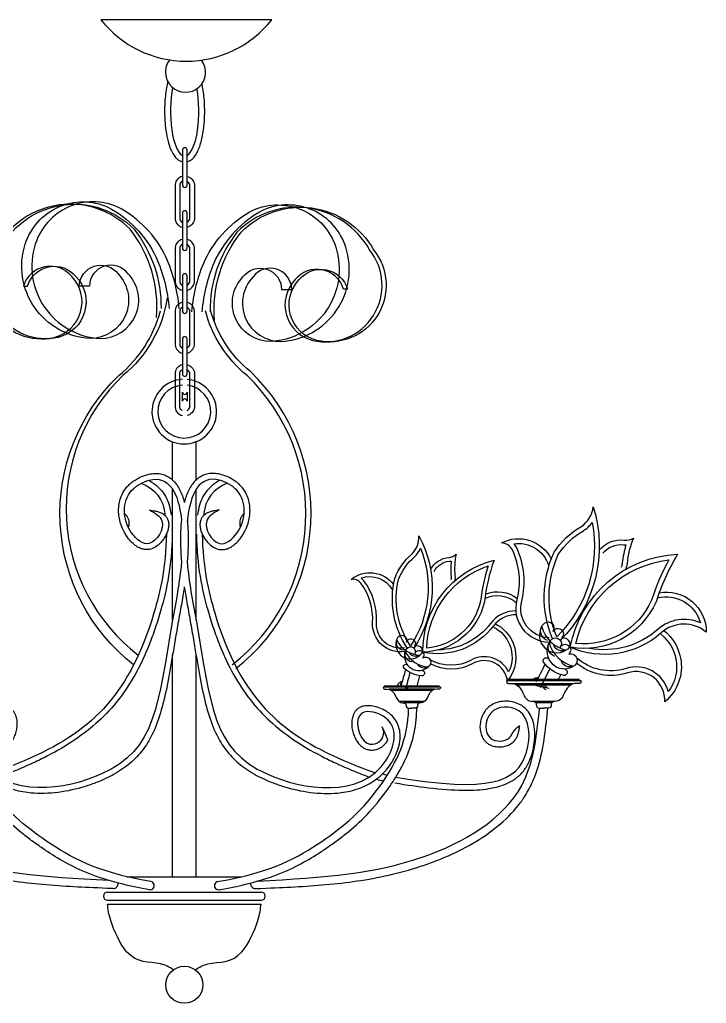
# Model space of a CAD drawing. Extents: x -59671 to -58757, y -37095 to -36234.
# Drawn here: x -59358 to -58757, y -37095 to -36234 of the extents above; entities that cross this region are included whole.
import ezdxf

# ---------------------------------------------------------------- set-up
doc = ezdxf.new("R2010")
doc.units = 0
doc.header["$MEASUREMENT"] = 0
for name, color, linetype in [('3', 3, 'CONTINUOUS'), ('4', 4, 'CONTINUOUS'), ('7', 7, 'CONTINUOUS')]:
    doc.layers.add(name, color=color, linetype=linetype)

msp = doc.modelspace()

# ---------------------------------------------------------------- linework, layer by layer
at = {"layer": '3'}
for p, q in [((-58990.74, -36817.07), (-59039.12, -36817.07)), ((-58994.78, -36819.85), (-59035.08, -36819.85)), ((-59011.56, -36820.46), (-59020.64, -36820.46)), ((-58873.31, -36814.99), (-58925.64, -36814.99)), ((-58894.71, -36819.11), (-58906.27, -36816.79)), ((-59007.32, -36831.81), (-59021.99, -36831.81)), ((-58892.65, -36831.71), (-58906.3, -36831.71))]:
    msp.add_line(p, q, dxfattribs=at)
for points in [[(-59211.72, -36378.3), (-59211.72, -36347.69, 1), (-59215.83, -36347.69), (-59215.83, -36378.3, 1)], [(-59215.83, -36433.47, 1), (-59211.72, -36433.47), (-59211.72, -36402.85, 1), (-59215.83, -36402.85)], [(-59215.83, -36458.01), (-59215.83, -36488.63, 1), (-59211.72, -36488.63), (-59211.72, -36458.01, 1)], [(-59211.72, -36543.68), (-59211.72, -36513.06, 1), (-59215.83, -36513.06), (-59215.83, -36543.68, 1)], [(-59215.83, -36567.71), (-59215.83, -36559.57, 1), (-59211.72, -36559.57), (-59211.72, -36567.71, 1)], [(-58888.03, -36774.02, -0.20718), (-58886.75, -36701.84, -0.118509), (-58864.81, -36681.13, 0.096474), (-58857.01, -36673.67, -0.248779)], [(-59016.15, -36781.9, -0.20718), (-59026.72, -36723.79, -0.118509), (-59012.44, -36703.66, 0.096474), (-59007.38, -36696.41, -0.248779)], [(-58871.39, -36779.66, -0.313571), (-58789.85, -36706.4, 0.04771), (-58805.06, -36741.88, -0.324693)], [(-59001.9, -36783.76, -0.313571), (-58948.24, -36711.89, 0.04771), (-58954.75, -36742.8, -0.324693)]]:
    msp.add_lwpolyline(points, format="xyb", close=True, dxfattribs=at)
for points in [[(-59215.83, -36370.74, 0.302545), (-59222.25, -36377.73), (-59222.25, -36408.34, 0.302545), (-59215.83, -36415.34)], [(-59211.72, -36370.75, -0.30144), (-59205.33, -36377.73), (-59205.33, -36408.34, -0.30144), (-59211.72, -36415.33)], [(-59215.83, -36375.07, 0.199814), (-59218.15, -36377.73), (-59218.15, -36408.34, 0.199814), (-59215.83, -36411.01)], [(-59211.72, -36410.99, 0.197687), (-59209.43, -36408.34), (-59209.43, -36377.73, 0.197687), (-59211.72, -36375.08)], [(-59215.83, -36425.9, 0.302545), (-59222.25, -36432.89), (-59222.25, -36463.51, 0.302545), (-59215.83, -36470.5)], [(-59215.83, -36430.23, 0.199814), (-59218.15, -36432.89), (-59218.15, -36463.51, 0.199814), (-59215.83, -36466.17)], [(-59211.72, -36470.49, 0.30144), (-59205.33, -36463.51), (-59205.33, -36432.89, 0.30144), (-59211.72, -36425.91)], [(-59211.72, -36466.15, 0.197687), (-59209.43, -36463.51), (-59209.43, -36432.89, 0.197687), (-59211.72, -36430.25)], [(-59215.83, -36480.95, 0.302545), (-59222.25, -36487.94), (-59222.25, -36518.55, 0.302545), (-59215.83, -36525.55)], [(-59215.83, -36485.28, 0.199814), (-59218.15, -36487.94), (-59218.15, -36518.55, 0.199814), (-59215.83, -36521.22)], [(-59211.72, -36525.54, 0.30144), (-59205.33, -36518.55), (-59205.33, -36487.94, 0.30144), (-59211.72, -36480.96)], [(-59211.72, -36521.2, 0.197687), (-59209.43, -36518.55), (-59209.43, -36487.94, 0.197687), (-59211.72, -36485.29)], [(-59215.83, -36535.61, 0.30144), (-59222.22, -36542.59), (-59222.22, -36573.21, 0.30144), (-59215.83, -36580.19)], [(-59211.72, -36535.61, -0.30144), (-59205.33, -36542.59), (-59205.33, -36573.21, -0.30144), (-59211.72, -36580.19)], [(-59215.83, -36575.85, -0.197687), (-59218.12, -36573.21), (-59218.12, -36542.59, -0.197687), (-59215.83, -36539.95)], [(-59211.72, -36575.85, 0.197687), (-59209.43, -36573.21), (-59209.43, -36542.59, 0.197687), (-59211.72, -36539.95)], [(-58894.68, -36774.74, -0.480881), (-58918.79, -36742.57, 0.175566), (-58923.18, -36696.08, 0.073542), (-58925.61, -36692.44, -0.362822), (-58895.29, -36711.06, -0.362822)], [(-58847.68, -36700.77, -0.259904), (-58829.5, -36693.33, 0.030394), (-58827.49, -36693.45, 0.048929), (-58830.7, -36709.27, -0.085404), (-58831.79, -36713.18, -0.085404)], [(-58995.54, -36716.66, -0.259904), (-58982.15, -36707.77, 0.030394), (-58980.52, -36707.55, 0.048929), (-58980.55, -36720.76, -0.085404), (-58980.8, -36724.07, -0.085404)], [(-59021.38, -36783.56, -0.480881), (-59045.88, -36761.62, 0.175566), (-59056.87, -36725.02, 0.073542), (-59059.4, -36722.49, -0.362822), (-59032.09, -36732.56, -0.362822)], [(-58951.05, -36740.42, -0.301853), (-58923.33, -36744.07, -0.301853)], [(-58800.06, -36739.92, -0.413209), (-58762.35, -36761.79, 0.298044), (-58799.46, -36767.32, -0.231712), (-58859.38, -36784.02, -0.292397)], [(-58923.67, -36751.15, 0.236469), (-58946.17, -36762.31, -0.231712), (-58991.56, -36785.33)], [(-58896.27, -36777.15, -0.604086), (-58898.87, -36761.97, -0.865947), (-58891.54, -36769.13, -1.198421), (-58883.95, -36775.03, -0.974561), (-58880.41, -36785.81, -0.386618), (-58890.53, -36781.59, -1.376517)], [(-58943.39, -36765.43, -0.179475), (-58929.39, -36780.69, -0.213964), (-58930.22, -36804.5, 0.427106), (-58963.1, -36794.32, -0.259837), (-58999.03, -36794.03)], [(-58901.24, -36765.03, 0.773306), (-58880, -36785.64, 2.564208)], [(-58901.24, -36765.03, 0.274313), (-58880, -36785.64, 2.564208)], [(-59028.19, -36776.82, 0.773306), (-59007.84, -36789.94, 2.564208)], [(-59022.26, -36785.74, -0.604086), (-59026.79, -36773.98, -0.865947), (-59019.75, -36778.55, -1.198421), (-59012.72, -36782.06, -0.974561), (-59008.15, -36790.14, -0.386618), (-59016.94, -36788.38, -1.376517)], [(-59028.19, -36776.82, 0.274313), (-59007.84, -36789.94, 2.564208)], [(-58889.75, -36791.12, -0.604086), (-58892.36, -36775.93, -0.865947), (-58885.03, -36783.09, -1.198421), (-58877.44, -36788.99, -0.974561), (-58873.9, -36799.77, -0.386618), (-58884.01, -36795.56, -1.376517)], [(-58796.87, -36771.72, -0.179475), (-58783.76, -36793.38, -0.213964), (-58790.46, -36821.7, 0.427106), (-58827.42, -36801.62, -0.259837), (-58870.42, -36792.66)], [(-59014.79, -36795.9, -0.604086), (-59019.32, -36784.14, -0.865947), (-59012.29, -36788.7, -1.198421), (-59005.25, -36792.22, -0.974561), (-59000.68, -36800.3, -0.386618), (-59009.47, -36798.54, -1.376517)], [(-59020.72, -36786.97, 0.274313), (-59000.38, -36800.1, 2.564208)], [(-58894.72, -36779, 0.274313), (-58873.49, -36799.6, 2.564208)], [(-58894.39, -36802.24, -0.015598), (-58902.68, -36818.64, 0.228496)], [(-59026.96, -36817.07, -0.4537), (-59023.41, -36813.1)], [(-59024.09, -36817.07, -0.358288), (-59023.41, -36813.1)], [(-59016.72, -36805.57, -0.015598), (-59020.74, -36820.05, 0.228496)], [(-58908.61, -36811.38, -0.297422), (-58904.21, -36809.66)], [(-58905.8, -36811.38, -0.1544), (-58904.21, -36809.66)], [(-58884.7, -36807.04, -0.003973), (-58886.78, -36811.38, -0.003973)]]:
    msp.add_lwpolyline(points, format="xyb", dxfattribs=at)
for centre, radius, start, end in [((-59015.66, -36816.66), 3.84, 193.70845, 258.46318), ((-58895.77, -36815.79), 4.69, 182.39128, 247.14601), ((-58895.32, -36814.48), 3.88, 182.39128, 247.14601)]:
    msp.add_arc(centre, radius, start, end, dxfattribs=at)
for start_param, end_param in [(1.018985, 2.979), (3.310898, 5.235384)]:
    msp.add_ellipse((-59213.82, -36313.6), major_axis=(0, 39.39), ratio=0.31538, start_param=start_param, end_param=end_param, dxfattribs=at)
for points, knots in [([(-59228.53, -36287.91), (-59228.7, -36288.59), (-59228.86, -36289.29), (-59229.49, -36292.13), (-59229.89, -36294.38), (-59230.92, -36301.64), (-59231.31, -36306.94), (-59231.42, -36317.62), (-59231.14, -36322.99), (-59230.13, -36331.49), (-59229.58, -36334.8), (-59228.18, -36340.91), (-59227.34, -36343.71), (-59225.74, -36347.79), (-59225.06, -36349.25), (-59223.55, -36351.91), (-59222.72, -36353.12), (-59221.13, -36354.89), (-59220.46, -36355.52), (-59218.95, -36356.64), (-59218.11, -36357.12), (-59216.75, -36357.65), (-59216.29, -36357.79), (-59215.83, -36357.9)], [4.042545, 4.042545, 4.042545, 4.042545, 4.104115, 4.104115, 4.289261, 4.289261, 4.680171, 4.680171, 5.071082, 5.071082, 5.339201, 5.339201, 5.60732, 5.60732, 5.776441, 5.776441, 5.945562, 5.945562, 6.053442, 6.053442, 6.161322, 6.161322, 6.212129, 6.212129, 6.212129, 6.212129]), ([(-59211.72, -36357.88), (-59211.59, -36357.85), (-59211.47, -36357.82), (-59210.55, -36357.56), (-59209.8, -36357.24), (-59208.43, -36356.46), (-59207.81, -36356.01), (-59206.65, -36355.03), (-59206.13, -36354.49), (-59204.69, -36352.81), (-59203.87, -36351.58), (-59202.38, -36348.86), (-59201.72, -36347.38), (-59200.49, -36344.18), (-59199.94, -36342.46), (-59198.95, -36338.8), (-59198.51, -36336.87), (-59197.31, -36330.53), (-59196.75, -36325.82), (-59196.19, -36316.1), (-59196.19, -36311.09), (-59196.75, -36301.37), (-59197.31, -36296.66), (-59198.31, -36291.41), (-59198.5, -36290.5), (-59198.7, -36289.61)], [6.35722, 6.35722, 6.35722, 6.35722, 6.371268, 6.371268, 6.459352, 6.459352, 6.547435, 6.547435, 6.635518, 6.635518, 6.804886, 6.804886, 6.974255, 6.974255, 7.143623, 7.143623, 7.312991, 7.312991, 7.673825, 7.673825, 8.034658, 8.034658, 8.395492, 8.395492, 8.473597, 8.473597, 8.473597, 8.473597])]:
    msp.add_open_spline(points, degree=3, knots=knots, dxfattribs=at)
at = {"layer": '4'}
msp.add_lwpolyline([(-59137.58, -36233.52), (-59287.21, -36233.52, 0.486202)], format="xyb", close=True, dxfattribs=at)
msp.add_arc((-59213.09, -36279.47), 17.6, 141.60795, 36.6715, dxfattribs=at)
at = {"layer": '7'}
for p, q in [((-59224.37, -36636.65), (-59224.37, -36603.09)), ((-59203.85, -36636.65), (-59203.85, -36603.09)), ((-59224.37, -36759.27), (-59224.37, -36644.67)), ((-59203.85, -36759.27), (-59203.85, -36644.67)), ((-59224.37, -36984), (-59224.37, -36789.73)), ((-59203.85, -36984), (-59203.85, -36789.73)), ((-58866.77, -36812.41), (-58932.18, -36812.41)), ((-58868.06, -36811.38), (-58930.89, -36811.38)), ((-58989.75, -36817.87), (-59040.11, -36817.87)), ((-58997, -36820.85), (-59032.86, -36820.85)), ((-58876.19, -36816.27), (-58922.77, -36816.27)), ((-59004.03, -36830.52), (-59026.19, -36830.52)), ((-58889.37, -36830.43), (-58909.59, -36830.43)), ((-59264.45, -36984), (-59163.78, -36984)), ((-59281.37, -36997.42), (-59146.85, -36997.42)), ((-59281.37, -37004.61), (-59146.85, -37004.61)), ((-59281.37, -37007.97), (-59146.85, -37007.97))]:
    msp.add_line(p, q, dxfattribs=at)
for points in [[(-59238.45, -36494.19, 0.190571), (-59261.64, -36417.01, 0.499731), (-59377.7, -36432.4, 0.712615), (-59327.96, -36511.71, 0.575498), (-59312.56, -36458.44, 0.598566), (-59354.97, -36466.73), (-59351.41, -36466.73, -0.598566), (-59309.01, -36458.44, -0.575498), (-59324.4, -36511.71, -0.712615), (-59374.14, -36432.4, -0.499731), (-59258.09, -36417.01, -0.172516), (-59234.51, -36486.55)], [(-59218.65, -36486.55, 0.088128), (-59230.25, -36441.26, 0.161851), (-59272.3, -36397.6, 0.445734), (-59344.56, -36430.03, 0.491981), (-59287.69, -36512.67, 0.661883), (-59263.32, -36456.07, 0.716734), (-59297.2, -36466.96), (-59306.03, -36466.96, -0.716734), (-59272.14, -36456.07, -0.661883), (-59296.52, -36512.67, -0.491981), (-59353.38, -36430.03, -0.445734), (-59281.12, -36397.6, -0.161851), (-59239.07, -36441.26, -0.088128), (-59227.47, -36486.55)], [(-59207.46, -36489.24, -0.088128), (-59195.86, -36443.95, -0.161851), (-59153.81, -36400.29, -0.445734), (-59081.55, -36432.72, -0.491981), (-59138.42, -36515.36, -0.661883), (-59162.79, -36458.77, -0.716734), (-59128.91, -36469.65), (-59120.08, -36469.65, 0.716734), (-59153.97, -36458.77, 0.661883), (-59129.59, -36515.36, 0.491981), (-59072.73, -36432.72, 0.445734), (-59144.99, -36400.29, 0.161851), (-59187.04, -36443.95, 0.088128), (-59198.64, -36489.24)], [(-59187.66, -36496.88, -0.190571), (-59164.47, -36419.7, -0.499731), (-59048.41, -36435.09, -0.712615), (-59098.15, -36514.4, -0.575498), (-59113.55, -36461.13, -0.598566), (-59071.14, -36469.42), (-59074.69, -36469.42, 0.598566), (-59117.1, -36461.13, 0.575498), (-59101.7, -36514.4, 0.712615), (-59051.97, -36435.09, 0.499731), (-59168.02, -36419.7, 0.172516), (-59191.6, -36489.24)], [(-59229.06, -36477.06, -0.185103), (-59267.95, -36545.17, 0.458516), (-59254.37, -36789.99, 0.151539)], [(-59258.46, -36798.5, -0.456193), (-59271.5, -36545.17, 0.157907), (-59234.98, -36488.39)], [(-59172.22, -36798.5, 0.456193), (-59159.17, -36545.17, -0.157907), (-59195.7, -36488.39)], [(-59169.06, -36801.74, 0.455307), (-59156, -36541.91, -0.158865), (-59191.33, -36487.23)], [(-58891.85, -36775.59, -0.208042), (-58890.39, -36699.84, -0.119273), (-58866.97, -36677.6, 0.223283), (-58856.13, -36660.18, -0.278913), (-58884.97, -36777.08, -3.357293)], [(-59018.97, -36783.78, -0.208042), (-59029.96, -36722.78, -0.119273), (-59014.74, -36701.17, 0.223283), (-59008.84, -36685.46, -0.278913), (-59013.2, -36783.87, -3.357293)], [(-58894.81, -36778.88, -0.480881), (-58922.8, -36741.54, 0.175566), (-58926.92, -36697.85, 0.282853), (-58936.41, -36691.66, -0.42307), (-58892.93, -36705.93, -32.030374)], [(-58850.91, -36698.18, -0.259904), (-58829, -36689.22, 0.171944), (-58820.92, -36687.41, 0.073565), (-58826.58, -36709.7, -0.085404), (-58828.05, -36714.95, -0.581021)], [(-59005.32, -36787.34, -0.348365), (-58942.99, -36706.85, 0.057849), (-58951.41, -36743.37, -0.343992), (-59005.32, -36787.34, 5.48246)], [(-58998.55, -36715.11, -0.259904), (-58982.41, -36704.4, 0.171944), (-58976.22, -36701.64, 0.073565), (-58977.18, -36720.43, -0.085404), (-58977.52, -36724.89, -0.581021)], [(-58876.35, -36783.12, -0.348365), (-58782.34, -36701.62, 0.057849), (-58801.19, -36743.37, -0.343992), (-58876.35, -36783.12, 5.48246)], [(-59020.82, -36786.89, -0.480881), (-59049.26, -36761.43, 0.175566), (-59059.59, -36727.04, 0.282853), (-59068.19, -36723.6, -0.42307), (-59031.02, -36728.07, -32.030374)], [(-58950.49, -36736.47, -0.2637), (-58922.51, -36740.37, -0.2637)], [(-58798.44, -36735.32, -0.469549), (-58757.17, -36769.96, 0.37408), (-58796.71, -36770.41, -0.292397), (-58876.35, -36783.12, 107.036714)], [(-58923.23, -36754.55, 0.241319), (-58943.47, -36764.35, -0.292397), (-59005.32, -36787.34)], [(-58941.85, -36762.41, -0.179475), (-58926.26, -36779.42, -0.275881), (-58931.28, -36812.35, 0.527249), (-58961.45, -36797.28, -0.257707), (-58998.68, -36797.55)], [(-58794.3, -36768.48, -0.179475), (-58779.7, -36792.6, -0.275881), (-58793.62, -36830.86, 0.527249), (-58826.16, -36805.56, -0.257707), (-58870.84, -36796.96)], [(-59020.72, -36786.97, 0.773306), (-59000.38, -36800.1, 2.564208)], [(-58894.72, -36779, 0.773306), (-58873.49, -36799.6, 2.564208)], [(-58881.09, -36802.13, -1.037415), (-58882.57, -36807.63, -0.178064), (-58899.61, -36796.09, -1.180582), (-58894.7, -36794.49, -0.4401)], [(-59020.66, -36802.76, -0.014803), (-59024.38, -36816.39, 0.215739)], [(-59006.07, -36803.35, -1.037415), (-59006.38, -36808, -0.178064), (-59021.9, -36801.47, -1.180582), (-59018.22, -36799.4, -0.4401)], [(-58898.44, -36797.93, -0.014803), (-58906.16, -36813.37, 0.215739)], [(-59008.18, -36807.86, -0.009626), (-59010.63, -36817.07, -0.009626)]]:
    msp.add_lwpolyline(points, format="xyb", dxfattribs=at)
msp.add_circle((-59214.11, -37078.62), 16.22, dxfattribs=at)
for centre, radius, start, end in [((-59214.11, -36576.7), 28.31, 93.47099, 85.15654), ((-59214.11, -36576.7), 23.18, 94.24051, 84.08105), ((-59034.94, -36865.82), 34.52, 251.38384, 262.11521), ((-59032.4, -36870.16), 25.19, 250.91537, 260.92907), ((-59276.52, -36989.83), 4.58, 272.25699, 3.64854), ((-59244.04, -36991.76), 3.59, 254.97032, 77.97276), ((-59184.18, -36991.76), 3.59, 102.02724, 285.02968), ((-59151.7, -36989.83), 4.58, 176.35146, 267.74301), ((-59281.37, -37001.02), 3.6, 90, 270), ((-59146.85, -37001.02), 3.6, 270, 90)]:
    msp.add_arc(centre, radius, start, end, dxfattribs=at)
for points, knots in [([(-59244.63, -36662.84), (-59244.23, -36662.91), (-59243.83, -36662.97), (-59242.6, -36663.17), (-59241.77, -36663.31), (-59239.85, -36663.67), (-59238.75, -36663.91), (-59236.57, -36664.53), (-59235.47, -36664.9), (-59233.65, -36665.77), (-59232.93, -36666.18), (-59231.52, -36667.19), (-59230.84, -36667.8), (-59229.95, -36668.85), (-59229.7, -36669.19), (-59229.28, -36669.85), (-59229.1, -36670.16), (-59228.79, -36670.79), (-59228.65, -36671.1), (-59228.29, -36672.05), (-59228.12, -36672.69), (-59227.89, -36673.96), (-59227.82, -36674.58), (-59227.76, -36676.5), (-59227.9, -36677.76), (-59228.4, -36680.22), (-59228.78, -36681.42), (-59229.7, -36683.77), (-59230.26, -36684.92), (-59231.52, -36687.15), (-59232.23, -36688.24), (-59233.96, -36690.52), (-59235.01, -36691.71), (-59237.32, -36693.86), (-59238.58, -36694.82), (-59240.59, -36695.97), (-59241.23, -36696.29), (-59242.38, -36696.76), (-59242.88, -36696.93), (-59244.22, -36697.31), (-59245.07, -36697.47), (-59246.75, -36697.61), (-59247.58, -36697.6), (-59249.61, -36697.4), (-59250.77, -36697.12), (-59252.97, -36696.35), (-59254.01, -36695.85), (-59255.96, -36694.72), (-59256.88, -36694.07), (-59259.41, -36692.04), (-59260.9, -36690.51), (-59263.13, -36687.81), (-59263.96, -36686.69), (-59265.47, -36684.42), (-59266.17, -36683.25), (-59268.07, -36679.69), (-59269.1, -36677.23), (-59271.04, -36670.94), (-59271.63, -36667.06), (-59271.62, -36659.39), (-59271.01, -36655.6), (-59269.06, -36650.09), (-59268.18, -36648.23), (-59266.28, -36645.13), (-59265.35, -36643.85), (-59263.48, -36641.7), (-59262.59, -36640.81), (-59260.73, -36639.16), (-59259.76, -36638.39), (-59256.66, -36636.19), (-59254.44, -36634.95), (-59250.36, -36633.12), (-59248.52, -36632.45), (-59244.89, -36631.46), (-59243.12, -36631.13), (-59239.63, -36630.81), (-59237.93, -36630.84), (-59234.62, -36631.25), (-59233.02, -36631.64), (-59229.98, -36632.77), (-59228.55, -36633.51), (-59225.89, -36635.28), (-59224.67, -36636.31), (-59222.43, -36638.6), (-59221.41, -36639.86), (-59219.56, -36642.55), (-59218.72, -36643.99), (-59216.39, -36648.67), (-59215.14, -36652.18), (-59214.13, -36656.05), (-59214.11, -36656.12), (-59214.09, -36656.19)], [0, 0, 0, 0, 0.982882, 0.982882, 2.948645, 2.948645, 5.476929, 5.476929, 8.005212, 8.005212, 9.680069, 9.680069, 11.354925, 11.354925, 12.086244, 12.086244, 12.684453, 12.684453, 13.282663, 13.282663, 14.479082, 14.479082, 15.675501, 15.675501, 18.197303, 18.197303, 20.719106, 20.719106, 23.240908, 23.240908, 25.762711, 25.762711, 28.840527, 28.840527, 31.918343, 31.918343, 33.278538, 33.278538, 34.252624, 34.252624, 35.83567, 35.83567, 37.418716, 37.418716, 39.788224, 39.788224, 42.157733, 42.157733, 44.527242, 44.527242, 49.071587, 49.071587, 52.069221, 52.069221, 55.066856, 55.066856, 61.062125, 61.062125, 70.118936, 70.118936, 79.175748, 79.175748, 84.069921, 84.069921, 87.777248, 87.777248, 90.715152, 90.715152, 93.653057, 93.653057, 99.83161, 99.83161, 104.916201, 104.916201, 110.000793, 110.000793, 115.085385, 115.085385, 120.169976, 120.169976, 125.254568, 125.254568, 130.33916, 130.33916, 135.423751, 135.423751, 140.508343, 140.508343, 151.071104, 151.071104, 151.271356, 151.271356, 151.271356, 151.271356]), ([(-59183.6, -36662.84), (-59183.99, -36662.91), (-59184.4, -36662.97), (-59185.62, -36663.17), (-59186.46, -36663.31), (-59188.38, -36663.67), (-59189.47, -36663.91), (-59191.66, -36664.53), (-59192.76, -36664.9), (-59194.57, -36665.77), (-59195.3, -36666.18), (-59196.7, -36667.19), (-59197.39, -36667.8), (-59198.27, -36668.85), (-59198.52, -36669.19), (-59198.95, -36669.85), (-59199.12, -36670.16), (-59199.43, -36670.79), (-59199.57, -36671.1), (-59199.93, -36672.05), (-59200.1, -36672.69), (-59200.34, -36673.96), (-59200.4, -36674.58), (-59200.47, -36676.5), (-59200.33, -36677.76), (-59199.82, -36680.22), (-59199.45, -36681.42), (-59198.52, -36683.77), (-59197.97, -36684.92), (-59196.71, -36687.15), (-59196, -36688.24), (-59194.27, -36690.52), (-59193.22, -36691.71), (-59190.91, -36693.86), (-59189.65, -36694.82), (-59187.64, -36695.97), (-59187, -36696.29), (-59185.85, -36696.76), (-59185.35, -36696.93), (-59184.01, -36697.31), (-59183.16, -36697.47), (-59181.48, -36697.61), (-59180.65, -36697.6), (-59178.62, -36697.4), (-59177.45, -36697.12), (-59175.25, -36696.35), (-59174.22, -36695.85), (-59172.27, -36694.72), (-59171.35, -36694.07), (-59168.81, -36692.04), (-59167.32, -36690.51), (-59165.09, -36687.81), (-59164.27, -36686.69), (-59162.75, -36684.42), (-59162.06, -36683.25), (-59160.15, -36679.69), (-59159.13, -36677.23), (-59157.19, -36670.94), (-59156.59, -36667.06), (-59156.6, -36659.39), (-59157.21, -36655.6), (-59159.17, -36650.09), (-59160.05, -36648.23), (-59161.94, -36645.13), (-59162.87, -36643.85), (-59164.75, -36641.7), (-59165.64, -36640.81), (-59167.5, -36639.16), (-59168.47, -36638.39), (-59171.57, -36636.19), (-59173.79, -36634.95), (-59177.86, -36633.12), (-59179.71, -36632.45), (-59183.33, -36631.46), (-59185.11, -36631.13), (-59188.59, -36630.81), (-59190.3, -36630.84), (-59193.61, -36631.25), (-59195.21, -36631.64), (-59198.24, -36632.77), (-59199.68, -36633.51), (-59202.33, -36635.28), (-59203.56, -36636.31), (-59205.8, -36638.6), (-59206.82, -36639.86), (-59208.67, -36642.55), (-59209.5, -36643.99), (-59211.84, -36648.67), (-59213.08, -36652.18), (-59214.08, -36655.99), (-59214.09, -36656.01), (-59214.09, -36656.19)], [0, 0, 0, 0, 0.982882, 0.982882, 2.948645, 2.948645, 5.476929, 5.476929, 8.005212, 8.005212, 9.680069, 9.680069, 11.354925, 11.354925, 12.086244, 12.086244, 12.684453, 12.684453, 13.282663, 13.282663, 14.479082, 14.479082, 15.675501, 15.675501, 18.197303, 18.197303, 20.719106, 20.719106, 23.240908, 23.240908, 25.762711, 25.762711, 28.840527, 28.840527, 31.918343, 31.918343, 33.278538, 33.278538, 34.252624, 34.252624, 35.83567, 35.83567, 37.418716, 37.418716, 39.788224, 39.788224, 42.157733, 42.157733, 44.527242, 44.527242, 49.071587, 49.071587, 52.069221, 52.069221, 55.066856, 55.066856, 61.062125, 61.062125, 70.118936, 70.118936, 79.175748, 79.175748, 84.069921, 84.069921, 87.777248, 87.777248, 90.715152, 90.715152, 93.653057, 93.653057, 99.83161, 99.83161, 104.916201, 104.916201, 110.000793, 110.000793, 115.085385, 115.085385, 120.169976, 120.169976, 125.254568, 125.254568, 130.33916, 130.33916, 135.423751, 135.423751, 140.508343, 140.508343, 151.071104, 151.071104, 151.110921, 151.110921, 151.110921, 151.110921]), ([(-59244.63, -36662.84), (-59239.84, -36665.44), (-59227.6, -36672.08), (-59242.9, -36699.48), (-59268.48, -36678.79), (-59268.83, -36647.8), (-59229.86, -36627.63), (-59219.17, -36647.8), (-59216.7, -36671.2)], [0, 0, 0, 0, 14.160771, 36.229803, 53.784053, 89.891448, 107.31256, 165.511044, 165.511044, 165.511044, 165.511044]), ([(-59245.21, -36636.86), (-59244, -36637.52), (-59242.84, -36638.21), (-59239.45, -36640.5), (-59237.36, -36642.24), (-59233.64, -36646.2), (-59232.02, -36648.4), (-59229.3, -36653.25), (-59228.21, -36655.88), (-59226.6, -36661.41), (-59226.05, -36664.27), (-59225.74, -36667.33)], [137.620713, 137.620713, 137.620713, 137.620713, 140.527987, 140.527987, 146.47037, 146.47037, 152.412752, 152.412752, 158.355135, 158.355135, 163.994983, 163.994983, 163.994983, 163.994983]), ([(-59183.6, -36662.84), (-59188.38, -36665.44), (-59200.63, -36672.08), (-59185.32, -36699.48), (-59159.74, -36678.79), (-59159.4, -36647.8), (-59198.37, -36627.63), (-59209.05, -36647.8), (-59211.52, -36673.32)], [0, 0, 0, 0, 14.160771, 36.229803, 53.784053, 89.891448, 107.31256, 165.511044, 165.511044, 165.511044, 165.511044]), ([(-59183.02, -36636.86), (-59184.22, -36637.52), (-59185.38, -36638.21), (-59188.78, -36640.5), (-59190.87, -36642.24), (-59194.58, -36646.2), (-59196.21, -36648.4), (-59198.93, -36653.25), (-59200.02, -36655.88), (-59201.63, -36661.41), (-59202.17, -36664.27), (-59202.49, -36667.33)], [137.620713, 137.620713, 137.620713, 137.620713, 140.527987, 140.527987, 146.47037, 146.47037, 152.412752, 152.412752, 158.355135, 158.355135, 163.994983, 163.994983, 163.994983, 163.994983]), ([(-59266.46, -36666), (-59266.32, -36666.12), (-59266.18, -36666.24), (-59265.48, -36666.86), (-59264.95, -36667.44), (-59264.21, -36668.49), (-59263.95, -36668.92), (-59263.57, -36669.68), (-59263.43, -36670), (-59263.2, -36670.64), (-59263.1, -36670.96), (-59262.85, -36671.93), (-59262.74, -36672.56), (-59262.59, -36674.37), (-59262.66, -36675.52), (-59262.91, -36677.13), (-59263.01, -36677.62), (-59263.13, -36678.11)], [12.550049, 12.550049, 12.550049, 12.550049, 12.900834, 12.900834, 14.306219, 14.306219, 15.157658, 15.157658, 15.756373, 15.756373, 16.355088, 16.355088, 17.552518, 17.552518, 19.812891, 19.812891, 20.823977, 20.823977, 20.823977, 20.823977]), ([(-59161.76, -36666), (-59161.9, -36666.12), (-59162.05, -36666.24), (-59162.75, -36666.86), (-59163.28, -36667.44), (-59164.02, -36668.49), (-59164.28, -36668.92), (-59164.65, -36669.68), (-59164.79, -36670), (-59165.03, -36670.64), (-59165.13, -36670.96), (-59165.38, -36671.93), (-59165.48, -36672.56), (-59165.64, -36674.37), (-59165.57, -36675.52), (-59165.31, -36677.13), (-59165.21, -36677.62), (-59165.09, -36678.11)], [12.550049, 12.550049, 12.550049, 12.550049, 12.900834, 12.900834, 14.306219, 14.306219, 15.157658, 15.157658, 15.756373, 15.756373, 16.355088, 16.355088, 17.552518, 17.552518, 19.812891, 19.812891, 20.823977, 20.823977, 20.823977, 20.823977]), ([(-59216.7, -36671.2), (-59217.05, -36674.62), (-59217.28, -36678.19), (-59217.67, -36690.28), (-59217.4, -36699.27), (-59216.69, -36708.46)], [164.039511, 164.039511, 164.039511, 164.039511, 172.196627, 172.196627, 190.897549, 190.897549, 190.897549, 190.897549]), ([(-59211.42, -36672.27), (-59211.13, -36675.37), (-59210.94, -36678.57), (-59210.55, -36690.28), (-59210.83, -36699.27), (-59211.54, -36708.46)], [164.892431, 164.892431, 164.892431, 164.892431, 172.196627, 172.196627, 190.897549, 190.897549, 190.897549, 190.897549]), ([(-59229.77, -36683.85), (-59230.31, -36713.09), (-59253.21, -36813.89), (-59301.43, -36863.91), (-59380.92, -36893.07), (-59381.29, -36892.76)], [188.860128, 188.860128, 188.860128, 188.860128, 232.85439, 398.15806, 443.484557, 443.484557, 443.484557, 443.484557]), ([(-59198.46, -36683.85), (-59197.91, -36713.09), (-59175.02, -36813.89), (-59126.79, -36863.91), (-59047.3, -36893.07), (-59046.94, -36892.76)], [188.860128, 188.860128, 188.860128, 188.860128, 232.85439, 398.15806, 443.484557, 443.484557, 443.484557, 443.484557]), ([(-59224.64, -36683.95), (-59224.9, -36697.8), (-59226.1, -36709.93), (-59229.68, -36731.74), (-59232.05, -36741.43), (-59235.41, -36753.14), (-59236.21, -36755.82), (-59237.85, -36761.09), (-59238.69, -36763.67), (-59241.26, -36771.27), (-59243.04, -36776.13), (-59248.64, -36790.18), (-59252.69, -36798.8), (-59261.61, -36814.77), (-59266.47, -36822.12), (-59277.13, -36835.73), (-59282.93, -36841.99), (-59295.57, -36853.61), (-59302.41, -36858.98), (-59317.24, -36869.03), (-59325.23, -36873.72), (-59337.89, -36880.29), (-59342.05, -36882.34), (-59349.39, -36885.75), (-59352.49, -36887.15), (-59358.83, -36889.9), (-59362.08, -36891.27), (-59368.83, -36894), (-59372.34, -36895.37), (-59375.91, -36896.69)], [188.860128, 188.860128, 188.860128, 188.860128, 209.348794, 209.348794, 229.837461, 229.837461, 236.12893, 236.12893, 242.420398, 242.420398, 255.003335, 255.003335, 280.169208, 280.169208, 305.335081, 305.335081, 330.500954, 330.500954, 355.666827, 355.666827, 380.8327, 380.8327, 392.594082, 392.594082, 400.837863, 400.837863, 409.081643, 409.081643, 417.7039, 417.7039, 417.7039, 417.7039]), ([(-59203.59, -36683.95), (-59203.33, -36697.8), (-59202.12, -36709.93), (-59198.55, -36731.74), (-59196.18, -36741.43), (-59192.82, -36753.14), (-59192.01, -36755.82), (-59190.37, -36761.09), (-59189.53, -36763.67), (-59186.97, -36771.27), (-59185.18, -36776.13), (-59179.59, -36790.18), (-59175.53, -36798.8), (-59166.62, -36814.77), (-59161.76, -36822.12), (-59151.1, -36835.73), (-59145.3, -36841.99), (-59132.66, -36853.61), (-59125.81, -36858.98), (-59110.98, -36869.03), (-59102.99, -36873.72), (-59090.34, -36880.29), (-59086.17, -36882.34), (-59078.83, -36885.75), (-59075.74, -36887.15), (-59069.39, -36889.9), (-59066.15, -36891.27), (-59059.4, -36894), (-59055.88, -36895.37), (-59052.32, -36896.69)], [188.860128, 188.860128, 188.860128, 188.860128, 209.348794, 209.348794, 229.837461, 229.837461, 236.12893, 236.12893, 242.420398, 242.420398, 255.003335, 255.003335, 280.169208, 280.169208, 305.335081, 305.335081, 330.500954, 330.500954, 355.666827, 355.666827, 380.8327, 380.8327, 392.594082, 392.594082, 400.837863, 400.837863, 409.081643, 409.081643, 417.7039, 417.7039, 417.7039, 417.7039]), ([(-59216.69, -36708.46), (-59218.02, -36725.52), (-59237.68, -36826.35), (-59238.68, -36896.68), (-59386.41, -36918.18), (-59404.26, -36846.01), (-59359.64, -36833.29), (-59367.57, -36869.33), (-59385.42, -36867.63), (-59390.47, -36859.39), (-59387.4, -36852.69)], [193.077689, 193.077689, 193.077689, 193.077689, 228.362603, 393.666272, 500.853154, 537.132552, 555.75519, 583.05693, 592.466857, 606.901933, 606.901933, 606.901933, 606.901933]), ([(-59211.54, -36708.46), (-59210.21, -36725.52), (-59190.54, -36826.35), (-59189.55, -36896.68), (-59041.82, -36918.18), (-59023.97, -36846.01), (-59068.59, -36833.29), (-59060.65, -36869.33), (-59042.81, -36867.63), (-59037.75, -36859.39), (-59040.82, -36852.69)], [193.077689, 193.077689, 193.077689, 193.077689, 228.362603, 393.666272, 500.853154, 537.132552, 555.75519, 583.05693, 592.466857, 606.901933, 606.901933, 606.901933, 606.901933]), ([(-59214.11, -36730.23), (-59214.41, -36732.21), (-59214.73, -36734.18), (-59215.91, -36741.36), (-59216.82, -36746.5), (-59218.25, -36754.42), (-59218.77, -36757.28), (-59220.28, -36765.68), (-59221.21, -36771.07), (-59222.98, -36781.48), (-59223.82, -36786.49), (-59226.28, -36800.97), (-59227.84, -36809.9), (-59231.16, -36826.23), (-59232.92, -36833.68), (-59237.09, -36847.52), (-59239.51, -36853.92), (-59244.83, -36864.59), (-59247.55, -36869.02), (-59253.88, -36877.27), (-59257.49, -36881.09), (-59265.72, -36888.11), (-59270.35, -36891.31), (-59277.91, -36895.56), (-59280.39, -36896.84), (-59286.17, -36899.54), (-59289.54, -36900.96), (-59296.58, -36903.58), (-59300.26, -36904.8), (-59311.53, -36908.01), (-59319.44, -36909.63), (-59335.47, -36911.31), (-59343.58, -36911.37), (-59356.73, -36909.66), (-59361.89, -36908.49), (-59371.78, -36904.97), (-59376.5, -36902.62), (-59385.19, -36896.53), (-59389.15, -36892.79), (-59394.02, -36886.45), (-59395.36, -36884.44), (-59397.83, -36880.16), (-59398.95, -36877.91), (-59400.95, -36872.97), (-59401.79, -36870.27), (-59402.89, -36864.73), (-59403.14, -36861.9), (-59402.86, -36857.04), (-59402.53, -36855.01), (-59401.33, -36851.03), (-59400.47, -36849.08), (-59398.16, -36845.41), (-59396.72, -36843.69), (-59394.18, -36841.42), (-59393.31, -36840.73), (-59391.47, -36839.45), (-59390.51, -36838.86), (-59387.67, -36837.3), (-59385.72, -36836.44), (-59381.7, -36835.1), (-59379.65, -36834.62), (-59376.25, -36834.23), (-59374.92, -36834.18), (-59372.25, -36834.37), (-59370.92, -36834.6), (-59369, -36835.25), (-59368.4, -36835.49), (-59367.45, -36835.98), (-59367.08, -36836.19), (-59365.95, -36836.93), (-59365.25, -36837.52), (-59364.02, -36838.8), (-59363.5, -36839.49), (-59362.59, -36840.94), (-59362.22, -36841.69), (-59361.33, -36843.9), (-59360.98, -36845.39), (-59360.59, -36848.4), (-59360.56, -36849.93), (-59360.75, -36852.97), (-59360.98, -36854.49), (-59361.65, -36857.5), (-59362.1, -36858.97), (-59363.23, -36861.84), (-59363.9, -36863.23), (-59365.47, -36865.85), (-59366.38, -36867.09), (-59368.27, -36869.11), (-59369.2, -36869.93), (-59370.76, -36870.99), (-59371.3, -36871.31), (-59372.34, -36871.83), (-59372.83, -36872.04), (-59373.81, -36872.4), (-59374.31, -36872.55), (-59375.81, -36872.91), (-59376.82, -36873.04), (-59379.37, -36873.09), (-59380.9, -36872.88), (-59383.35, -36872.18), (-59384.32, -36871.8), (-59386.19, -36870.86), (-59387.09, -36870.29), (-59388.8, -36868.97), (-59389.61, -36868.21), (-59391.06, -36866.49), (-59391.71, -36865.52), (-59392.35, -36864.24), (-59392.46, -36864.02), (-59387.4, -36852.69)], [207.4336, 207.4336, 207.4336, 207.4336, 211.448461, 211.448461, 222.094948, 222.094948, 228.274847, 228.274847, 240.634645, 240.634645, 252.994443, 252.994443, 277.714038, 277.714038, 301.733382, 301.733382, 325.752725, 325.752725, 344.961829, 344.961829, 364.170934, 364.170934, 383.380038, 383.380038, 392.118532, 392.118532, 402.737522, 402.737522, 413.356512, 413.356512, 434.292852, 434.292852, 455.229192, 455.229192, 469.216002, 469.216002, 483.202812, 483.202812, 497.189623, 497.189623, 503.077284, 503.077284, 508.964945, 508.964945, 515.498684, 515.498684, 522.032423, 522.032423, 526.698346, 526.698346, 531.364269, 531.364269, 536.030193, 536.030193, 538.226, 538.226, 540.421808, 540.421808, 544.501029, 544.501029, 548.58025, 548.58025, 551.197754, 551.197754, 553.815259, 553.815259, 555.005782, 555.005782, 555.764751, 555.764751, 557.400172, 557.400172, 559.035593, 559.035593, 560.671014, 560.671014, 563.765261, 563.765261, 566.859508, 566.859508, 569.953755, 569.953755, 573.048003, 573.048003, 576.14225, 576.14225, 579.236497, 579.236497, 581.695986, 581.695986, 582.896332, 582.896332, 583.90353, 583.90353, 584.910728, 584.910728, 586.925124, 586.925124, 590.055056, 590.055056, 592.219278, 592.219278, 594.418132, 594.418132, 596.616987, 596.616987, 598.815841, 598.815841, 599.282732, 599.282732, 599.282732, 599.282732]), ([(-59214.11, -36730.23), (-59213.81, -36732.21), (-59213.5, -36734.18), (-59212.32, -36741.36), (-59211.4, -36746.5), (-59209.97, -36754.42), (-59209.45, -36757.28), (-59207.95, -36765.68), (-59207.01, -36771.07), (-59205.24, -36781.48), (-59204.4, -36786.49), (-59201.94, -36800.97), (-59200.39, -36809.9), (-59197.06, -36826.23), (-59195.3, -36833.68), (-59191.13, -36847.52), (-59188.72, -36853.92), (-59183.39, -36864.59), (-59180.67, -36869.02), (-59174.35, -36877.27), (-59170.74, -36881.09), (-59162.5, -36888.11), (-59157.88, -36891.31), (-59150.31, -36895.56), (-59147.83, -36896.84), (-59142.05, -36899.54), (-59138.69, -36900.96), (-59131.64, -36903.58), (-59127.96, -36904.8), (-59116.7, -36908.01), (-59108.78, -36909.63), (-59092.76, -36911.31), (-59084.64, -36911.37), (-59071.49, -36909.66), (-59066.33, -36908.49), (-59056.45, -36904.97), (-59051.73, -36902.62), (-59043.04, -36896.53), (-59039.07, -36892.79), (-59034.21, -36886.45), (-59032.86, -36884.44), (-59030.4, -36880.16), (-59029.28, -36877.91), (-59027.28, -36872.97), (-59026.43, -36870.27), (-59025.34, -36864.73), (-59025.08, -36861.9), (-59025.37, -36857.04), (-59025.7, -36855.01), (-59026.89, -36851.03), (-59027.76, -36849.08), (-59030.07, -36845.41), (-59031.51, -36843.69), (-59034.04, -36841.42), (-59034.92, -36840.73), (-59036.75, -36839.45), (-59037.71, -36838.86), (-59040.55, -36837.3), (-59042.51, -36836.44), (-59046.52, -36835.1), (-59048.58, -36834.62), (-59051.97, -36834.23), (-59053.31, -36834.18), (-59055.97, -36834.37), (-59057.31, -36834.6), (-59059.23, -36835.25), (-59059.83, -36835.49), (-59060.78, -36835.98), (-59061.15, -36836.19), (-59062.28, -36836.93), (-59062.97, -36837.52), (-59064.2, -36838.8), (-59064.73, -36839.49), (-59065.63, -36840.94), (-59066, -36841.69), (-59066.89, -36843.9), (-59067.25, -36845.39), (-59067.63, -36848.4), (-59067.66, -36849.93), (-59067.47, -36852.97), (-59067.25, -36854.49), (-59066.57, -36857.5), (-59066.12, -36858.97), (-59065, -36861.84), (-59064.33, -36863.23), (-59062.75, -36865.85), (-59061.84, -36867.09), (-59059.95, -36869.11), (-59059.02, -36869.93), (-59057.47, -36870.99), (-59056.93, -36871.31), (-59055.89, -36871.83), (-59055.4, -36872.04), (-59054.41, -36872.4), (-59053.92, -36872.55), (-59052.41, -36872.91), (-59051.4, -36873.04), (-59048.85, -36873.09), (-59047.33, -36872.88), (-59044.88, -36872.18), (-59043.91, -36871.8), (-59042.04, -36870.86), (-59041.13, -36870.29), (-59039.42, -36868.97), (-59038.62, -36868.21), (-59037.17, -36866.49), (-59036.52, -36865.52), (-59035.87, -36864.24), (-59035.76, -36864.02), (-59040.82, -36852.69)], [207.4336, 207.4336, 207.4336, 207.4336, 211.448461, 211.448461, 222.094948, 222.094948, 228.274847, 228.274847, 240.634645, 240.634645, 252.994443, 252.994443, 277.714038, 277.714038, 301.733382, 301.733382, 325.752725, 325.752725, 344.961829, 344.961829, 364.170934, 364.170934, 383.380038, 383.380038, 392.118532, 392.118532, 402.737522, 402.737522, 413.356512, 413.356512, 434.292852, 434.292852, 455.229192, 455.229192, 469.216002, 469.216002, 483.202812, 483.202812, 497.189623, 497.189623, 503.077284, 503.077284, 508.964945, 508.964945, 515.498684, 515.498684, 522.032423, 522.032423, 526.698346, 526.698346, 531.364269, 531.364269, 536.030193, 536.030193, 538.226, 538.226, 540.421808, 540.421808, 544.501029, 544.501029, 548.58025, 548.58025, 551.197754, 551.197754, 553.815259, 553.815259, 555.005782, 555.005782, 555.764751, 555.764751, 557.400172, 557.400172, 559.035593, 559.035593, 560.671014, 560.671014, 563.765261, 563.765261, 566.859508, 566.859508, 569.953755, 569.953755, 573.048003, 573.048003, 576.14225, 576.14225, 579.236497, 579.236497, 581.695986, 581.695986, 582.896332, 582.896332, 583.90353, 583.90353, 584.910728, 584.910728, 586.925124, 586.925124, 590.055056, 590.055056, 592.219278, 592.219278, 594.418132, 594.418132, 596.616987, 596.616987, 598.815841, 598.815841, 599.282732, 599.282732, 599.282732, 599.282732]), ([(-59029.82, -36901.84), (-59019.1, -36903.62), (-59009.34, -36905.02), (-58989.09, -36907.37), (-58979.15, -36908.09), (-58961.63, -36908.37), (-58954.05, -36907.92), (-58943.1, -36906.16), (-58939.18, -36905.2), (-58932.07, -36902.71), (-58928.87, -36901.17), (-58923.18, -36897.51), (-58920.69, -36895.37), (-58916.42, -36890.58), (-58914.64, -36887.93), (-58912.07, -36882.93), (-58911.13, -36880.65), (-58909.87, -36876.84), (-58909.45, -36875.38), (-58908.69, -36872.36), (-58908.37, -36870.82), (-58907.56, -36866.11), (-58907.25, -36862.87), (-58907.25, -36856.4), (-58907.55, -36853.17), (-58908.76, -36847.94), (-58909.43, -36845.88), (-58911.27, -36841.96), (-58912.43, -36840.09), (-58914.69, -36837.45), (-58915.6, -36836.55), (-58917.28, -36835.17), (-58918.01, -36834.64), (-58919.55, -36833.67), (-58920.35, -36833.24), (-58923.08, -36831.94), (-58925.12, -36831.27), (-58929.33, -36830.43), (-58931.5, -36830.25), (-58935.84, -36830.4), (-58938.03, -36830.74), (-58941.91, -36831.91), (-58943.62, -36832.65), (-58946.84, -36834.61), (-58948.35, -36835.84), (-58950.72, -36838.5), (-58951.61, -36839.8), (-58953.1, -36842.54), (-58953.7, -36843.97), (-58954.62, -36846.92), (-58954.95, -36848.44), (-58955.31, -36851.49), (-58955.35, -36853.04), (-58955.11, -36856.11), (-58954.83, -36857.63), (-58953.9, -36860.61), (-58953.23, -36862.06), (-58951.87, -36864.11), (-58951.33, -36864.78), (-58950.35, -36865.81), (-58949.94, -36866.2), (-58949.12, -36866.87), (-58948.73, -36867.16), (-58947.93, -36867.69), (-58947.52, -36867.93), (-58946.28, -36868.6), (-58945.42, -36868.97), (-58943.09, -36869.76), (-58941.6, -36870.05), (-58938.59, -36870.33), (-58937.09, -36870.3), (-58934.12, -36869.93), (-58932.65, -36869.59), (-58930.09, -36868.64), (-58928.97, -36868.1), (-58927.32, -36867.01), (-58926.76, -36866.58), (-58925.69, -36865.61), (-58925.21, -36865.09), (-58924.1, -36863.7), (-58923.55, -36862.8), (-58922.64, -36861), (-58922.29, -36860.09), (-58921.71, -36858.29), (-58921.49, -36857.4), (-58921.01, -36855.16), (-58920.81, -36853.84), (-58920.59, -36852.21), (-58920.54, -36851.85), (-58920.49, -36851.5)], [476.983098, 476.983098, 476.983098, 476.983098, 486.898166, 486.898166, 499.526995, 499.526995, 512.155824, 512.155824, 520.413913, 520.413913, 528.672002, 528.672002, 536.930091, 536.930091, 545.18818, 545.18818, 551.486393, 551.486393, 555.277599, 555.277599, 559.068805, 559.068805, 566.651216, 566.651216, 574.233627, 574.233627, 579.343786, 579.343786, 584.453946, 584.453946, 587.34396, 587.34396, 589.344962, 589.344962, 591.345964, 591.345964, 596.022641, 596.022641, 600.699317, 600.699317, 605.375993, 605.375993, 609.236551, 609.236551, 613.097109, 613.097109, 616.197289, 616.197289, 619.297469, 619.297469, 622.397649, 622.397649, 625.497829, 625.497829, 628.598009, 628.598009, 631.698189, 631.698189, 633.311681, 633.311681, 634.347099, 634.347099, 635.233716, 635.233716, 636.120333, 636.120333, 637.893566, 637.893566, 640.858686, 640.858686, 643.823807, 643.823807, 646.788927, 646.788927, 649.205437, 649.205437, 650.538384, 650.538384, 651.871331, 651.871331, 653.975913, 653.975913, 656.080495, 656.080495, 658.185077, 658.185077, 661.480462, 661.480462, 662.421112, 662.421112, 662.421112, 662.421112]), ([(-59276.34, -36994.4), (-59289.96, -36993.84), (-59298.63, -36993.47), (-59325.47, -36992.06), (-59343.72, -36990.72), (-59380.36, -36985.63), (-59398.76, -36981.88), (-59421.35, -36974.79), (-59425.52, -36973.37), (-59433.87, -36970.31), (-59438.03, -36968.67), (-59450.43, -36963.39), (-59458.56, -36959.4), (-59474.1, -36950.4), (-59481.51, -36945.38), (-59495.12, -36934.2), (-59501.33, -36928.04), (-59508.73, -36918.63), (-59510.66, -36915.93), (-59513.72, -36911.1), (-59514.93, -36909.03), (-59517.19, -36904.78), (-59518.23, -36902.63), (-59521.1, -36896.06), (-59522.7, -36891.56), (-59526.57, -36878.46), (-59528.25, -36869.65), (-59530.68, -36852.67), (-59531.5, -36844.5), (-59532.3, -36836.41)], [0, 0, 0, 0, 25.502164, 25.502164, 78.731172, 78.731172, 131.960181, 131.960181, 144.020801, 144.020801, 156.081421, 156.081421, 180.20266, 180.20266, 204.3239, 204.3239, 228.44514, 228.44514, 237.724948, 237.724948, 244.429874, 244.429874, 251.134801, 251.134801, 264.544653, 264.544653, 289.516838, 289.516838, 312.250444, 312.250444, 312.250444, 312.250444]), ([(-59279.98, -36987.3), (-59339.07, -36984.39), (-59416.55, -36978.52), (-59516.04, -36920.76), (-59522.71, -36860.45), (-59525.08, -36836.4)], [15.240686, 15.240686, 15.240686, 15.240686, 140.77115, 243.861337, 311.604809, 311.604809, 311.604809, 311.604809]), ([(-59244.48, -36995.33), (-59252.86, -36993.92), (-59260.51, -36992.35), (-59277.85, -36988.14), (-59286.84, -36985.33), (-59302.86, -36979.27), (-59309.88, -36976.01), (-59322.57, -36969.25), (-59328.24, -36965.74), (-59335.02, -36961.26), (-59336.46, -36960.29), (-59339.41, -36958.28), (-59340.93, -36957.24), (-59343.95, -36955.12), (-59345.45, -36954.06), (-59349.92, -36950.8), (-59352.87, -36948.57), (-59361.97, -36941.28), (-59368.04, -36935.84), (-59380.1, -36923.18), (-59386.08, -36915.95), (-59393.16, -36905.99), (-59394.19, -36904.5), (-59396.28, -36901.42), (-59397.32, -36899.83), (-59400.44, -36894.91), (-59402.49, -36891.44), (-59407.48, -36881.96), (-59410.27, -36875.64), (-59414.7, -36861.85), (-59416.35, -36854.37), (-59417.42, -36843.03), (-59417.59, -36839.67), (-59417.6, -36836.22)], [0, 0, 0, 0, 17.840058, 17.840058, 43.965711, 43.965711, 70.091364, 70.091364, 96.217017, 96.217017, 103.436467, 103.436467, 111.219623, 111.219623, 119.002778, 119.002778, 134.569089, 134.569089, 167.40826, 167.40826, 200.24743, 200.24743, 205.868855, 205.868855, 211.49028, 211.49028, 222.73313, 222.73313, 240.337002, 240.337002, 257.940873, 257.940873, 265.03925, 265.03925, 265.03925, 265.03925]), ([(-59243.29, -36988.25), (-59291.4, -36980.16), (-59335.84, -36954.14), (-59380.58, -36918.18), (-59410.28, -36864.5), (-59410.42, -36836.5)], [0, 0, 0, 0, 104.424868, 203.174727, 264.825231, 264.825231, 264.825231, 264.825231]), ([(-59184.93, -36988.25), (-59136.82, -36980.16), (-59092.38, -36954.14), (-59047.64, -36918.18), (-59017.95, -36864.5), (-59017.81, -36836.5)], [0, 0, 0, 0, 104.424868, 203.174727, 264.825231, 264.825231, 264.825231, 264.825231]), ([(-59183.74, -36995.33), (-59175.37, -36993.92), (-59167.72, -36992.35), (-59150.37, -36988.14), (-59141.38, -36985.33), (-59125.37, -36979.27), (-59118.35, -36976.01), (-59105.65, -36969.25), (-59099.98, -36965.74), (-59093.2, -36961.26), (-59091.76, -36960.29), (-59088.81, -36958.28), (-59087.3, -36957.24), (-59084.28, -36955.12), (-59082.78, -36954.06), (-59078.31, -36950.8), (-59075.36, -36948.57), (-59066.26, -36941.28), (-59060.19, -36935.84), (-59048.13, -36923.18), (-59042.14, -36915.95), (-59035.07, -36905.99), (-59034.03, -36904.5), (-59031.95, -36901.42), (-59030.91, -36899.83), (-59027.79, -36894.91), (-59025.74, -36891.44), (-59020.75, -36881.96), (-59017.96, -36875.64), (-59013.52, -36861.85), (-59011.88, -36854.37), (-59010.8, -36843.03), (-59010.63, -36839.67), (-59010.63, -36836.22)], [0, 0, 0, 0, 17.840058, 17.840058, 43.965711, 43.965711, 70.091364, 70.091364, 96.217017, 96.217017, 103.436467, 103.436467, 111.219623, 111.219623, 119.002778, 119.002778, 134.569089, 134.569089, 167.40826, 167.40826, 200.24743, 200.24743, 205.868855, 205.868855, 211.49028, 211.49028, 222.73313, 222.73313, 240.337002, 240.337002, 257.940873, 257.940873, 265.03925, 265.03925, 265.03925, 265.03925]), ([(-59151.88, -36994.4), (-59138.27, -36993.84), (-59129.6, -36993.47), (-59102.76, -36992.06), (-59084.51, -36990.72), (-59047.87, -36985.63), (-59029.47, -36981.88), (-59006.88, -36974.79), (-59002.7, -36973.37), (-58994.36, -36970.31), (-58990.19, -36968.67), (-58977.79, -36963.39), (-58969.66, -36959.4), (-58954.13, -36950.4), (-58946.72, -36945.38), (-58933.1, -36934.2), (-58926.89, -36928.04), (-58919.5, -36918.63), (-58917.57, -36915.93), (-58914.5, -36911.1), (-58913.29, -36909.03), (-58911.04, -36904.78), (-58910, -36902.63), (-58907.13, -36896.06), (-58905.53, -36891.56), (-58901.65, -36878.46), (-58899.98, -36869.65), (-58897.55, -36852.67), (-58896.72, -36844.5), (-58895.93, -36836.41)], [0, 0, 0, 0, 25.502164, 25.502164, 78.731172, 78.731172, 131.960181, 131.960181, 144.020801, 144.020801, 156.081421, 156.081421, 180.20266, 180.20266, 204.3239, 204.3239, 228.44514, 228.44514, 237.724948, 237.724948, 244.429874, 244.429874, 251.134801, 251.134801, 264.544653, 264.544653, 289.516838, 289.516838, 312.250444, 312.250444, 312.250444, 312.250444]), ([(-59150.4, -36987.93), (-59089.65, -36984.43), (-59011.92, -36978.66), (-58912.18, -36920.76), (-58905.52, -36860.45), (-58903.14, -36836.4)], [14.50681, 14.50681, 14.50681, 14.50681, 140.77115, 243.861337, 311.604809, 311.604809, 311.604809, 311.604809]), ([(-59028.98, -36896.78), (-58947.07, -36910.32), (-58910.99, -36897.78), (-58910.88, -36834.18), (-58950.29, -36833.99), (-58952.53, -36866.61), (-58927.58, -36865.61), (-58926.17, -36855.24), (-58920.49, -36851.5)], [476.983098, 476.983098, 476.983098, 476.983098, 553.207015, 589.122176, 613.128901, 634.557644, 650.520209, 662.421112, 662.421112, 662.421112, 662.421112]), ([(-59223.67, -37065.51), (-59226.95, -37063.14), (-59240.81, -37056.94), (-59261.93, -37061.82), (-59279.47, -37022.94), (-59280.83, -37012.26), (-59281.37, -37007.97)], [46.990669, 46.990669, 46.990669, 46.990669, 64.259715, 108.109768, 135.891591, 154.59211, 154.59211, 154.59211, 154.59211]), ([(-59204.55, -37065.51), (-59201.27, -37063.14), (-59187.42, -37056.94), (-59166.3, -37061.82), (-59148.75, -37022.94), (-59147.4, -37012.26), (-59146.85, -37007.97)], [46.990669, 46.990669, 46.990669, 46.990669, 64.259715, 108.109768, 135.891591, 154.59211, 154.59211, 154.59211, 154.59211])]:
    msp.add_open_spline(points, degree=3, knots=knots, dxfattribs=at)
for points in [[(-59251.76, -36639.42), (-59239.58, -36644.51), (-59232.37, -36653.1), (-59230.84, -36667.86)], [(-59176.47, -36639.42), (-59188.65, -36644.51), (-59195.85, -36653.1), (-59197.39, -36667.86)]]:
    msp.add_open_spline(points, degree=3, dxfattribs=at)
for points in [[(-58932.18, -36812.41), (-58931.41, -36814.47), (-58927.82, -36814.77), (-58918.33, -36821.64), (-58912.12, -36829.91), (-58906.18, -36831.97), (-58905.93, -36834.55), (-58899.48, -36836.53)], [(-58866.77, -36812.41), (-58867.54, -36814.47), (-58871.13, -36814.77), (-58880.63, -36821.64), (-58886.83, -36829.91), (-58892.77, -36831.97), (-58893.03, -36834.55), (-58899.48, -36836.53)], [(-59040.11, -36817.87), (-59039.52, -36819.46), (-59036.75, -36819.69), (-59029.45, -36824.98), (-59024.66, -36831.35), (-59020.1, -36832.93), (-59019.9, -36834.92), (-59014.93, -36836.44)], [(-58989.75, -36817.87), (-58990.34, -36819.46), (-58993.11, -36819.69), (-59000.41, -36824.98), (-59005.2, -36831.35), (-59009.76, -36832.93), (-59009.96, -36834.92), (-59014.93, -36836.44)]]:
    msp.add_spline(points, degree=3, dxfattribs=at)

doc.saveas('drawing.dxf')
